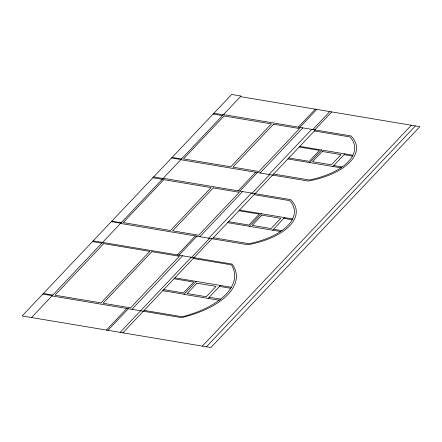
<?xml version="1.0" encoding="UTF-8"?>
<svg xmlns="http://www.w3.org/2000/svg" width="442" height="442" viewBox="0 0 442 442"><rect width="100%" height="100%" fill="white"/><g stroke="black" fill="none" stroke-linecap="round" stroke-linejoin="round"><path stroke-width="0.66" d="M31.515 317.538L241.017 96.008L231.696 94.45L22.1 315.964L210.906 347.55L419.9 126.672L240.415 96.643M177.402 254.929L195.364 235.945M298.295 127.114L315.273 109.168M106.411 330.069L126.832 308.483M238.15 190.839L255.725 172.258M299.77 127.357L316.748 109.417M107.92 330.323L128.346 308.737M178.955 255.189L196.917 236.205M239.846 191.121L257.426 172.54M199.878 236.702L242.575 191.579M260.15 172.999L302.847 127.876M131.931 309.334L182.585 255.796M208.746 238.188L251.443 193.06M269.023 174.485L311.721 129.357M120.163 332.367L191.242 257.244M252.144 193.176L269.725 174.601M191.646 257.316L209.607 238.332M312.787 129.539L329.771 111.594M314.754 129.865L331.732 111.92M122.898 332.826L211.939 238.719M212.348 238.79L315.323 129.959M196.226 281.41L183.982 294.35L219.171 300.24M249.421 226.31L261.338 213.713M309.693 162.606L321.616 150.009M208.11 298.389L220.354 285.449M272.659 230.199L284.576 217.602M332.931 166.496L344.848 153.899M202.353 346.119L411.347 125.241M206.431 346.799L415.419 125.92M223.608 114.616L350.959 135.921A62.272 30.095 -5.5 0 1 308.262 181.049L180.911 159.744M213.934 113.224L223.425 114.809M213.16 114.036L222.652 115.627M314.367 130.97L350.003 136.932A61.129 29.542 -5.5 0 1 309.251 179.999L273.615 174.037M299.803 146.363L352.898 155.241M299.179 147.02L319.478 150.418L309.14 161.341L288.841 157.949M344.114 154.678L352.467 156.07M333.815 165.557L342.114 166.949M287.886 158.96L340.843 167.816M172.087 157.451L181.579 159.037M171.612 157.949L181.104 159.534M163.33 178.319L290.681 199.624A62.272 30.095 -5.5 0 1 247.984 244.752L120.633 223.448M153.656 176.927L163.148 178.513M152.888 177.739L162.374 179.33M254.095 194.673L289.731 200.635A61.129 29.542 -5.5 0 1 248.979 243.702L213.337 237.741M239.525 210.066L292.621 218.945M238.901 210.723L259.2 214.121L248.868 225.044L228.564 221.652M283.841 218.381L292.19 219.773M273.543 229.26L281.836 230.652M227.608 222.663L280.571 231.52M111.809 221.155L121.301 222.74M111.34 221.652L120.832 223.238M93.179 240.84L232.16 264.089A81.03 39.161 -5.5 0 1 181.502 317.627L51.941 295.952M92.45 241.614L101.864 243.188M193.253 258.471L231.437 264.857A82.135 39.697 -5.5 0 1 182.314 316.776L144.125 310.389M174.916 277.847L231.348 287.283M174.06 278.753L193.718 282.046L183.43 292.919L163.767 289.632M219.459 286.394L230.741 288.283M209.215 297.223L220.613 299.129M162.778 290.676L184.087 294.239M43.377 293.482L52.786 295.057M42.78 294.107L52.195 295.681M163.805 179.684L123.202 222.591L170.496 230.503L211.099 187.596L163.805 179.684M224.077 115.981L183.48 158.888L230.774 166.8L271.371 123.893L224.077 115.981M103.726 243.647L54.957 295.195L101.03 302.903L149.805 251.354L103.726 243.647M151.866 251.664L103.069 303.24L130.556 307.842L179.353 256.266L151.866 251.664M213.248 187.916L172.612 230.857L198.673 235.216L239.31 192.276L213.248 187.916M273.521 124.213L232.89 167.153L258.951 171.513L299.582 128.572L273.521 124.213M196.955 283.189L187.159 293.543L206.254 296.737L216.05 286.383L196.955 283.189M261.913 215.171L252.238 225.398L271.117 228.553L280.792 218.331L261.913 215.171M322.19 151.468L312.516 161.695L331.389 164.849L341.064 154.628L322.19 151.468"/></g></svg>
